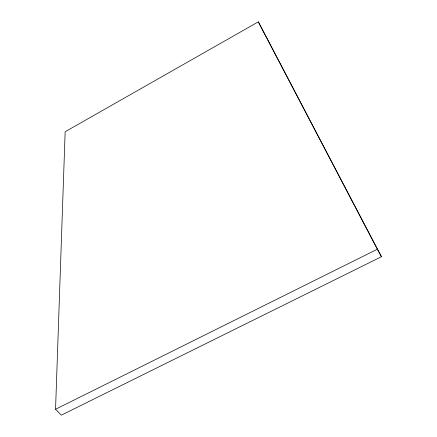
<?xml version="1.0" encoding="UTF-8"?>
<svg xmlns="http://www.w3.org/2000/svg" width="437" height="437" viewBox="0 0 437 437"><rect width="100%" height="100%" fill="white"/><g stroke="black" fill="none" stroke-linecap="round" stroke-linejoin="round"><path stroke-width="0.66" d="M55.554 409.261L65.151 131.75L258.316 21.85L381.446 256.716L61.366 415.15L55.554 409.261L377.339 249.243L381.446 256.716M258.316 21.85L377.339 249.243"/></g></svg>
